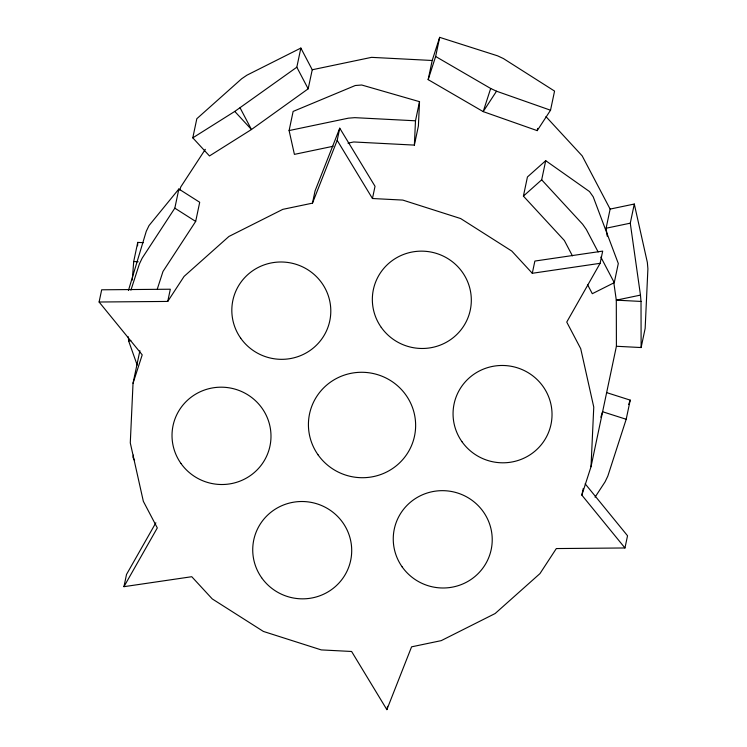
<?xml version="1.0" encoding="UTF-8"?>
<svg xmlns="http://www.w3.org/2000/svg" width="747" height="747" viewBox="0 0 747 747"><rect width="100%" height="100%" fill="white"/><g stroke="black" fill="none" stroke-linecap="round" stroke-linejoin="round"><path stroke-width="1.12" d="M137.579 245.828L137.737 242.392L143.349 242.682M139.894 350.716L133.031 383.258L130.286 442.896L143.34 501.312L157.309 527.914L123.946 586.675L191.764 576.712L212.241 598.907L263.392 631.439L321.275 649.909L351.604 651.477L386.871 709.65L411.578 646.837L441.234 640.637L495.13 613.539L539.969 573.593L556.319 548.559L624.959 547.971L627.536 535.758L585.153 483.804M348.009 143.163L353.714 141.967L414.37 145.105L415.491 120.799L419.515 101.667L361.716 85.009L355.273 85.513L293.132 111.424L289.098 130.566L294.411 154.368L333.181 146.263M419.515 101.667L418.404 125.963L414.37 145.105M624.959 547.971L581.848 495.121L591.017 466.726L593.762 407.096L580.718 348.681L566.74 322.078L600.112 263.317L602.689 251.104L534.871 261.058L532.294 273.281L600.112 263.317M132.284 280.106L133.704 261.525L137.737 242.392M99.099 302.012L101.676 289.799L170.316 289.22L167.739 301.433L99.099 302.012L142.21 354.862L133.031 383.258M130.912 290.172L139.39 263.962L142.126 258.229L174.826 208.161L178.86 189.019L199.71 202.278L195.677 221.42L162.977 271.488L157.328 288.968M192.791 137.85L196.825 118.717L241.655 78.771L246.949 75.167L300.854 48.069L312.246 69.76L308.166 88.818L251.459 129.511L209.477 155.946L192.791 137.85L234.773 111.424L296.82 67.211L300.854 48.069M133.433 455.119L132.957 457.369L134.572 460.441M123.946 586.675L126.514 574.452L155.862 522.788M167.739 301.433L184.089 276.399L228.927 236.454L282.824 209.347L312.479 203.147L315.047 190.933L339.745 128.185L375.031 186.302L372.454 198.515L402.782 200.084L460.656 218.554L511.816 251.085L532.294 273.281M312.479 203.147L337.186 140.343L339.745 128.185M428.162 79.63L432.196 60.488L439.675 37.35L497.558 55.82L503.403 58.555L554.563 91.087L550.53 110.22L537.205 130.632L483.197 111.611L428.162 79.63L435.641 56.483L439.675 37.35M386.871 709.65L387.572 706.317M572.417 255.838L564.358 240.487L523.404 196.106L527.438 176.964L545.712 160.689L589.504 191.559L593.202 196.788L618.301 263.523L614.267 282.655L592.306 293.702L587.469 284.495M537.205 130.632L537.681 128.381M523.404 196.106L541.678 179.822L545.712 160.689M607.236 236.22L606.106 228.227L610.131 209.085L582.184 155.88L545.964 116.616M591.017 466.726L616.406 346.272L641.122 347.551L641.019 301.433L640.468 295.102L630.272 223.176L634.296 204.034L610.131 209.085M581.848 495.121L583.248 488.463M641.122 347.551L645.156 328.419L647.901 268.78L647.35 262.449L634.296 204.034M595.042 497.203L605.107 481.796L607.843 476.063L626.191 419.272L630.225 400.131L606.639 392.614M128.437 290.462L146.263 231.309L149.008 225.575L178.86 189.019M179.747 190.158L180.802 186.881L205.332 149.325M435.641 56.483L490.676 88.473L483.197 111.611L496.522 91.209L550.53 110.22M600.84 417.209L602.605 411.746L626.191 419.272M628.675 404.463L630.225 400.131M312.246 69.76L371.539 57.351L432.196 60.488M289.098 130.566L348.391 118.166L354.834 117.662L415.491 120.799M606.106 228.227L630.272 223.176M128.288 336.785L128.661 341.005L130.856 340.548M640.468 295.102L616.303 300.154L616.406 346.272M133.704 261.525L138.158 261.758M641.019 301.433L616.303 300.154L613.707 281.89M490.676 88.473L496.522 91.209M174.826 208.161L195.677 221.42M541.678 179.822L582.623 224.212L586.32 229.441L598.142 251.963M234.773 111.424L251.459 129.511L240.067 107.82M337.186 140.343L372.454 198.515M600.831 257.071L614.267 282.655M296.82 67.211L308.166 88.818M128.661 341.005L137.187 365.096M402.157 566.889A49.526 48.63 11.9 0 0 487.558 560.287A49.526 48.63 11.9 0 0 438.508 490.807A49.526 48.63 11.9 0 0 402.157 566.889M381.25 327.373A49.526 48.63 11.9 0 0 466.651 320.771A49.526 48.63 11.9 0 0 417.601 251.291A49.526 48.63 11.9 0 0 381.25 327.373M261.637 577.739A49.526 48.63 11.9 0 0 347.038 571.138A49.526 48.63 11.9 0 0 297.988 501.657A49.526 48.63 11.9 0 0 261.637 577.739M240.73 338.223A49.526 48.63 11.9 0 0 326.131 331.631A49.526 48.63 11.9 0 0 277.081 262.141A49.526 48.63 11.9 0 0 240.73 338.223M180.923 463.411A49.526 48.63 11.9 0 0 266.324 456.809A49.526 48.63 11.9 0 0 217.274 387.329A49.526 48.63 11.9 0 0 180.923 463.411M461.963 441.701A49.526 48.63 11.9 0 0 547.364 435.099A49.526 48.63 11.9 0 0 498.314 365.619A49.526 48.63 11.9 0 0 461.963 441.701M318.063 454.848A53.653 52.682 11.9 0 0 410.579 447.705A53.653 52.682 11.9 0 0 357.44 372.436A53.653 52.682 11.9 0 0 318.063 454.848"/></g></svg>
